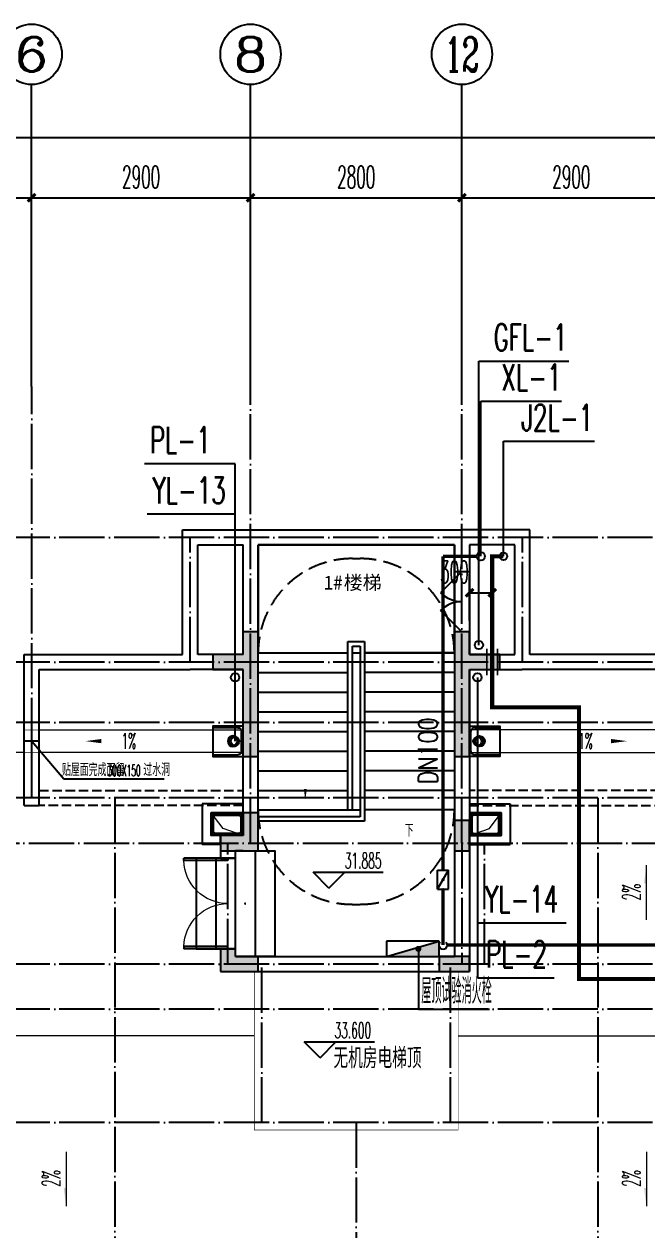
# Model space of a CAD drawing. Extents: x 27938 to 1507990, y 110129 to 923079.
# Drawn here: x 1013682 to 1021932, y 289993 to 305965 of the extents above; entities that cross this region are included whole.
import ezdxf
from ezdxf.enums import TextEntityAlignment as Align

# ---------------------------------------------------------------- set-up
doc = ezdxf.new("R2010")
doc.units = 0
doc.header["$LTSCALE"] = 1000
doc.header["$MEASUREMENT"] = 0
for name, pattern in [('__DASH', [0.35, 0.25, -0.1]), ('DASH', [0.35, 0.25, -0.1]), ('DOTE', [2.42, 2, -0.2, 0.02, -0.2])]:
    doc.linetypes.add(name, pattern=pattern)
for name, color, linetype in [('$RECOVER_210609100354-0', 7, 'Continuous'), ('AXIS', 3, 'Continuous'), ('AXIS_TEXT', 7, 'Continuous'), ('COLUMN', 9, 'Continuous'), ('DIM_ELEV', 3, 'Continuous'), ('DIM_LEAD', 3, 'Continuous'), ('DIM_SYMB', 3, 'Continuous'), ('DIM_不分区消火栓', 1, 'Continuous'), ('DIM_管井排水', 5, 'Continuous'), ('DIM_给水', 3, 'Continuous'), ('DIM_雨水', 4, 'Continuous'), ('DIM_餐饮排水', 31, 'Continuous'), ('DOOR_FIRE_TEXT', 7, 'Continuous'), ('DOTE', 1, 'Continuous'), ('EQUIP_消火栓', 7, 'Continuous'), ('LVTRY', 6, 'Continuous'), ('PIPE-不分区消火栓', 1, 'TG_X'), ('PIPE-给水中', 72, 'J2'), ('PUB_HATCH', 8, 'Continuous'), ('PUB_TEXT', 4, 'Continuous'), ('S-COLU-LINE1', 6, 'Continuous'), ('STAIR', 2, 'Continuous'), ('TEXT_不分区消火栓', 7, 'Continuous'), ('TWT_DIM', 3, 'Continuous'), ('VALVE_不分区消火栓', 7, 'Continuous'), ('VALVE_给水', 7, 'Continuous'), ('VPIPE-不分区消火栓', 1, 'Continuous'), ('VPIPE-管井排水', 210, 'GF'), ('VPIPE-给水中', 72, 'J2'), ('VPIPE-雨水', 4, 'Y'), ('VPIPE-餐饮排水', 41, 'P'), ('WALL', 9, 'Continuous'), ('WINDOW', 4, 'Continuous'), ('机电标识类', 1, 'Continuous'), ('污水', 3, 'Continuous'), ('管', 193, 'Continuous')]:
    doc.layers.add(name, color=color, linetype=linetype)
doc.layers.add('平面-排水沟', color=86, linetype='Continuous', lineweight=15)
doc.layers.add('立面-洞口示意', color=152, linetype='Continuous', lineweight=13)
doc.styles.add('_TCH_AXIS', font='COMPLEX', dxfattribs={"bigfont": 'GBCBIG'})
doc.styles.add('_TCH_DIM', font='SIMPLEX.shx', dxfattribs={"width": 0.7, "bigfont": 'GBCBIG.shx'})
doc.styles.add('_TCH_DIM_T3', font='SIMPLEX.shx', dxfattribs={"width": 0.494118, "bigfont": 'GBCBIG.shx'})
doc.styles.add('_TCH_WINDOW', font='SIMPLEX.shx', dxfattribs={"width": 0.7, "height": 3.5, "bigfont": 'GBCBIG.shx'})
doc.styles.add('_TWT_PIPEDN', font='SIMPLEX', dxfattribs={"width": 0.8, "height": 3.5, "bigfont": 'HZTXT'})
doc.styles.add('_TWT_SERIAL', font='SIMPLEX', dxfattribs={"width": 0.8, "height": 3.5, "bigfont": 'HZTXT'})
doc.styles.add('COMPLEX', font='COMPLEX')
doc.styles.get("Standard").update_dxf_attribs({"font": 'gbenor.shx', "bigfont": 'gbcbig.shx'})
doc.styles.add('TG_LINETYPE', font='SIMPLEX', dxfattribs={"width": 0.8, "height": 3, "bigfont": 'HZTXT'})
doc.styles.add('黑体', font='simhei.ttf')
doc.linetypes.add('GF', pattern='A,3,-0.2,["GF",Standard,S=0.25,R=0,X=-0.1,Y=-0.115],-0.35', length=3.55)
doc.linetypes.add('J2', pattern='A,3,-0.2,["J2",Standard,S=0.25,R=0,X=-0.1,Y=-0.115],-0.35', length=3.55)
doc.linetypes.add('P', pattern='A,3,-0.2,["P",Standard,S=0.25,R=0,X=-0.1,Y=-0.115],-0.2', length=3.4)
doc.linetypes.add('TG_X', pattern='A,2,-0.229,["X",TG_LINETYPE,S=0.1,R=0,X=-0.229,Y=-0.15],0', length=2.229)
doc.linetypes.add('Y', pattern='A,3,-0.2,["Y",Standard,S=0.25,R=0,X=-0.1,Y=-0.115],-0.2', length=3.4)
doc.dimstyles.new('_TCH_ARCH&&100', dxfattribs={"dimtxt": 297.5, "dimasz": 100, "dimexe": 250, "dimexo": 300, "dimgap": 126.25, "dimtad": 1, "dimdec": 0, "dimzin": 0, "dimdsep": 46, "dimtxsty": '_TCH_DIM_T3', "dimblk": 'ARCHTICK', "dimcen": 0.09, "dimclrt": 4, "dimazin": 2, "dimtfac": 1, "dimtdec": 0, "dimtix": 1, "dimtmove": 2, "dimatfit": 3, "dimfxl": 100, "dimtolj": 1, "dimtzin": 0, "dimarcsym": 0})
doc.dimstyles.new('_TWT_ARCH&&100', dxfattribs={"dimtxt": 297.5, "dimasz": 100, "dimexe": 250, "dimexo": 300, "dimgap": 126.25, "dimtad": 1, "dimdec": 0, "dimzin": 0, "dimdsep": 46, "dimtxsty": '_TCH_DIM_T3', "dimblk": 'ARCHTICK', "dimcen": 0.09, "dimclrt": 7, "dimazin": 2, "dimtfac": 1, "dimtdec": 0, "dimtix": 1, "dimtmove": 2, "dimatfit": 3, "dimfxl": 1, "dimtolj": 1, "dimtzin": 0, "dimarcsym": 0})

# ---------------------------------------------------------------- blocks, each defined once
blk = doc.blocks.new('GDGDGDSDA')
at = {"layer": 'DOTE', "color": 0, "linetype": 'DOTE', "ltscale": 0.3}
for p, q in [((427535, 370658), (427535, 376108)), ((430435, 370059), (430435, 376108)), ((433235, 370059), (433235, 376108)), ((471335, 374108), (417335, 374108)), ((429635, 372458), (429635, 374108)), ((434035, 372458), (434035, 374108)), ((471335, 372458), (417335, 372458)), ((471335, 371658), (417335, 371658)), ((471335, 370658), (417335, 370658)), ((428635, 370658), (428635, 359558)), ((435035, 370658), (435035, 359558)), ((417335, 370059), (471335, 370059)), ((430135, 368458), (430135, 370058)), ((433535, 368458), (433535, 370058)), ((471335, 368458), (417335, 368458)), ((430585, 366358), (430585, 368458)), ((433085, 366358), (433085, 368458)), ((471335, 367858), (417335, 367858)), ((471335, 366358), (417335, 366358)), ((431835, 366358), (431835, 359558))]:
    blk.add_line(p, q, dxfattribs=at)
blk = doc.blocks.new('A$C3EB2330C')
at = {"layer": '管'}
for p, q in [((0, 380), (330, 380)), ((380, 330), (380, 70)), ((330, 20), (0, 20))]:
    blk.add_line(p, q, dxfattribs=at)
blk.add_lwpolyline([(400, 400), (400, 0), (0, 0), (0, 400)], close=True, dxfattribs=at)
for centre, start, end in [((330, 330), 0, 90), ((330, 70), 270, 360)]:
    blk.add_arc(centre, 50, start, end, dxfattribs=at)
blk.add_ellipse((267, 200), major_axis=(-49.5, -49.5), ratio=1, start_param=-0.785398, end_param=5.497787, dxfattribs=at)
blk = doc.blocks.new('FGSDFHGFDADW')
at = {"layer": 'PUB_HATCH'}
for points in [[(546716, 297415), (546716, 296265), (546916, 296265), (546916, 297915), (546716, 297915), (546716, 297615), (546316, 297615), (546316, 297415)], [(549717, 297415), (550117, 297415), (550117, 297615), (549717, 297615), (549717, 297915), (549517, 297915), (549517, 296265), (549717, 296265)], [(546917, 295016), (546917, 295516), (546717, 295516), (546717, 295216), (546417, 295216), (546417, 295016)], [(549517, 295416), (549517, 295016), (549717, 295016), (549717, 295216), (549717, 295216), (549717, 295416)], [(546417, 293415), (546917, 293415), (546917, 293615), (546617, 293615), (546617, 293715), (546417, 293715)], [(549317, 293415), (549717, 293415), (549717, 293615), (549517, 293615), (549517, 293615), (549317, 293615)]]:
    blk.add_hatch(color=256, dxfattribs=at).paths.add_polyline_path(points)
at = {"layer": 'COLUMN', "color": 6}
for p, q in [((546916, 297915), (546716, 297915)), ((546716, 297915), (546716, 297615)), ((546916, 296265), (546916, 297915)), ((549717, 297915), (549517, 297915)), ((549517, 297915), (549517, 296265)), ((549717, 297615), (549717, 297915)), ((546716, 297615), (546316, 297615)), ((546316, 297615), (546316, 297415)), ((550117, 297615), (549717, 297615)), ((550117, 297415), (550117, 297615)), ((546316, 297415), (546716, 297415)), ((546716, 297415), (546716, 296265)), ((549717, 297415), (550117, 297415)), ((549717, 296265), (549717, 297415)), ((546716, 296265), (546916, 296265)), ((549517, 296265), (549717, 296265))]:
    blk.add_line(p, q, dxfattribs=at)
at = {"layer": 'S-COLU-LINE1'}
for p, q in [((546917, 295516), (546717, 295516)), ((546717, 295516), (546717, 295216)), ((546917, 295016), (546917, 295516)), ((549517, 295416), (549517, 295016)), ((549717, 295416), (549517, 295416)), ((549717, 295216), (549717, 295416)), ((546717, 295216), (546417, 295216)), ((546417, 295216), (546417, 295016)), ((549717, 295016), (549717, 295216)), ((549717, 295216), (549717, 295216)), ((546417, 295016), (546917, 295016)), ((549517, 295016), (549717, 295016)), ((549717, 295016), (549717, 295016)), ((546617, 293715), (546417, 293715)), ((546417, 293715), (546417, 293415)), ((546617, 293615), (546617, 293715)), ((546917, 293615), (546617, 293615)), ((546917, 293415), (546917, 293615)), ((549517, 293615), (549317, 293615)), ((549317, 293615), (549317, 293415)), ((549717, 293615), (549517, 293615)), ((549517, 293615), (549517, 293615)), ((549717, 293415), (549717, 293615)), ((546417, 293415), (546917, 293415)), ((549317, 293415), (549717, 293415))]:
    blk.add_line(p, q, dxfattribs=at)
blk = doc.blocks.new('GDGDGDGRGD')
at = {"linetype": '__DASH', "ltscale": 0.1}
blk.add_wipeout([(428917, 296115), (428717, 296115), (428717, 295815), (428917, 295815)], dxfattribs=at).dxf.layer = '污水'
at = {"layer": '机电标识类', "color": 250, "linetype": 'DASH', "ltscale": 400}
for p, q in [((428817, 295715), (428817, 296215)), ((428917, 295965), (428717, 295965))]:
    blk.add_line(p, q, dxfattribs=at)
at = {"layer": '污水', "linetype": '__DASH', "ltscale": 0.1, "const_width": 10}
blk.add_lwpolyline([(428917, 296115), (428717, 296115), (428717, 295815), (428917, 295815)], close=True, dxfattribs=at)
blk = doc.blocks.new('A$C1BAD4CCC')
at = {"layer": 'PUB_HATCH'}
blk.add_hatch(color=256, dxfattribs=at).paths.add_polyline_path([(15, -15), (15, -285), (155, -285), (155, -270), (50, -270), (30, -250), (30, -50), (50, -30), (370, -30), (390, -50), (390, -250), (370, -270), (265, -270), (265, -285), (405, -285), (405, -15)])
at = {"layer": 'LVTRY', "color": 1}
for p, q in [((155, -270), (155, -285)), ((265, -270), (265, -285))]:
    blk.add_line(p, q, dxfattribs=at)
for points in [[(420, 0), (0, 0), (0, -300), (420, -300)], [(405, -15), (15, -15), (15, -285), (405, -285)], [(50, -270), (370, -270), (390, -250), (390, -50), (370, -30), (50, -30), (30, -50), (30, -250), (50, -270)]]:
    blk.add_lwpolyline(points, close=True, dxfattribs=at)
at = {"layer": '立面-洞口示意'}
blk.add_lwpolyline([(420, 0), (156, -94), (0, -300)], dxfattribs=at)
blk = doc.blocks.new('$DorLib2D$00000116')
at = {"color": 0}
for p, q in [((-0.5, 0), (-0.146, 0.354)), ((0.5, 0), (0.146, 0.354))]:
    blk.add_line(p, q, dxfattribs=at)
for centre, start, end in [((-0.5, 0), 0, 45), ((0.5, 0), 135, 180)]:
    blk.add_arc(centre, 0.5, start, end, dxfattribs=at)
blk = doc.blocks.new('A$C0B0123C2')
blk.add_lwpolyline([(0, 800), (200, 800), (200, 0), (0, 0)], close=True)
at = {"layer": 'WINDOW'}
for p, q in [((0, 800), (0, 0)), ((200, 800), (200, 0))]:
    blk.add_line(p, q, dxfattribs=at)
at = {"layer": 'WINDOW', "xscale": -800, "yscale": -800, "zscale": -800, "rotation": 270.0000100699408}
blk.add_blockref('$DorLib2D$00000116', (100, 400), dxfattribs=at)
blk = doc.blocks.new('_ArchTick')
at = {"color": 0, "linetype": 'ByBlock', "const_width": 0.4}
blk.add_lwpolyline([(-0.5, -0.5), (0.5, 0.5)], dxfattribs=at)
blk = doc.blocks.new('*D534')
at = {"layer": 'Defpoints', "color": 0}
for p in [(1019883, 298433), (1019582, 297765), (1019883, 297765)]:
    blk.add_point(p, dxfattribs=at)
at = {"layer": 'TWT_DIM', "color": 0, "lineweight": -2}
for p, q in [((1019583, 298065), (1019583, 298683)), ((1019883, 298065), (1019884, 298683)), ((1019583, 298433), (1019883, 298433))]:
    blk.add_line(p, q, dxfattribs=at)
at = {"layer": 'TWT_DIM', "color": 0, "lineweight": -2, "xscale": 100, "yscale": 100, "zscale": 100}
for p, rotation in [((1019583, 298433), 179.9450372882304), ((1019883, 298433), 359.9450372882304)]:
    blk.add_blockref('_ArchTick', p, dxfattribs=dict(at, rotation=rotation))
at = {"layer": 'TWT_DIM', "color": 7, "insert": (1019382, 298708), "char_height": 297.5, "attachment_point": 5, "rotation": 359.945, "style": '_TCH_DIM_T3'}
blk.add_mtext('\\A1;300', dxfattribs=at)
blk = doc.blocks.new('*D678')
at = {"layer": 'AXIS', "color": 0, "lineweight": -2}
for p, q in [((1012082, 301465), (1012082, 303915)), ((1013782, 301465), (1013782, 303915)), ((1012082, 303665), (1013782, 303665))]:
    blk.add_line(p, q, dxfattribs=at)
at = {"layer": 'Defpoints', "color": 0}
for p in [(1013782, 303665), (1012082, 301165), (1013782, 301165)]:
    blk.add_point(p, dxfattribs=at)
at = {"layer": 'AXIS', "color": 0, "lineweight": -2, "xscale": 100, "yscale": 100, "zscale": 100, "rotation": 180}
blk.add_blockref('_ArchTick', (1012082, 303665), dxfattribs=at)
at = {"layer": 'AXIS', "color": 0, "lineweight": -2, "xscale": 100, "yscale": 100, "zscale": 100}
blk.add_blockref('_ArchTick', (1013782, 303665), dxfattribs=at)
at = {"layer": 'AXIS', "color": 4, "insert": (1012932, 303940), "char_height": 297.5, "attachment_point": 5, "style": '_TCH_DIM_T3'}
blk.add_mtext('\\A1;1700', dxfattribs=at)
blk = doc.blocks.new('*D679')
at = {"layer": 'AXIS', "color": 0, "lineweight": -2}
for p, q in [((1013782, 301465), (1013782, 303915)), ((1016682, 301465), (1016682, 303915)), ((1013782, 303665), (1016682, 303665))]:
    blk.add_line(p, q, dxfattribs=at)
at = {"layer": 'Defpoints', "color": 0}
for p in [(1016682, 303665), (1013782, 301165), (1016682, 301165)]:
    blk.add_point(p, dxfattribs=at)
at = {"layer": 'AXIS', "color": 0, "lineweight": -2, "xscale": 100, "yscale": 100, "zscale": 100, "rotation": 180}
blk.add_blockref('_ArchTick', (1013782, 303665), dxfattribs=at)
at = {"layer": 'AXIS', "color": 0, "lineweight": -2, "xscale": 100, "yscale": 100, "zscale": 100}
blk.add_blockref('_ArchTick', (1016682, 303665), dxfattribs=at)
at = {"layer": 'AXIS', "color": 4, "insert": (1015232, 303940), "char_height": 297.5, "attachment_point": 5, "style": '_TCH_DIM_T3'}
blk.add_mtext('\\A1;2900', dxfattribs=at)
blk = doc.blocks.new('*D680')
at = {"layer": 'AXIS', "color": 0, "lineweight": -2}
for p, q in [((1016682, 301465), (1016682, 303915)), ((1019482, 301465), (1019482, 303915)), ((1016682, 303665), (1019482, 303665))]:
    blk.add_line(p, q, dxfattribs=at)
at = {"layer": 'Defpoints', "color": 0}
for p in [(1019482, 303665), (1016682, 301165), (1019482, 301165)]:
    blk.add_point(p, dxfattribs=at)
at = {"layer": 'AXIS', "color": 0, "lineweight": -2, "xscale": 100, "yscale": 100, "zscale": 100, "rotation": 180}
blk.add_blockref('_ArchTick', (1016682, 303665), dxfattribs=at)
at = {"layer": 'AXIS', "color": 0, "lineweight": -2, "xscale": 100, "yscale": 100, "zscale": 100}
blk.add_blockref('_ArchTick', (1019482, 303665), dxfattribs=at)
at = {"layer": 'AXIS', "color": 4, "insert": (1018082, 303940), "char_height": 297.5, "attachment_point": 5, "style": '_TCH_DIM_T3'}
blk.add_mtext('\\A1;2800', dxfattribs=at)
blk = doc.blocks.new('*D681')
at = {"layer": 'AXIS', "color": 0, "lineweight": -2}
for p, q in [((1019482, 301465), (1019482, 303915)), ((1022382, 301465), (1022382, 303915)), ((1019482, 303665), (1022382, 303665))]:
    blk.add_line(p, q, dxfattribs=at)
at = {"layer": 'Defpoints', "color": 0}
for p in [(1022382, 303665), (1019482, 301165), (1022382, 301165)]:
    blk.add_point(p, dxfattribs=at)
at = {"layer": 'AXIS', "color": 0, "lineweight": -2, "xscale": 100, "yscale": 100, "zscale": 100, "rotation": 180}
blk.add_blockref('_ArchTick', (1019482, 303665), dxfattribs=at)
at = {"layer": 'AXIS', "color": 0, "lineweight": -2, "xscale": 100, "yscale": 100, "zscale": 100}
blk.add_blockref('_ArchTick', (1022382, 303665), dxfattribs=at)
at = {"layer": 'AXIS', "color": 4, "insert": (1020932, 303940), "char_height": 297.5, "attachment_point": 5, "style": '_TCH_DIM_T3'}
blk.add_mtext('\\A1;2900', dxfattribs=at)
blk = doc.blocks.new('*D686')
at = {"layer": 'AXIS', "color": 0, "lineweight": -2}
for p, q in [((1004882, 301465), (1004882, 304715)), ((1056282, 301465), (1056282, 304715)), ((1004882, 304465), (1056282, 304465))]:
    blk.add_line(p, q, dxfattribs=at)
at = {"layer": 'Defpoints', "color": 0}
for p in [(1056282, 304465), (1004882, 301165), (1056282, 301165)]:
    blk.add_point(p, dxfattribs=at)
at = {"layer": 'AXIS', "color": 0, "lineweight": -2, "xscale": 100, "yscale": 100, "zscale": 100, "rotation": 180}
blk.add_blockref('_ArchTick', (1004882, 304465), dxfattribs=at)
at = {"layer": 'AXIS', "color": 0, "lineweight": -2, "xscale": 100, "yscale": 100, "zscale": 100}
blk.add_blockref('_ArchTick', (1056282, 304465), dxfattribs=at)
at = {"layer": 'AXIS', "color": 4, "insert": (1030582, 304740), "char_height": 297.5, "attachment_point": 5, "style": '_TCH_DIM_T3'}
blk.add_mtext('\\A1;51400', dxfattribs=at)
blk = doc.blocks.new('_AXISO')
blk.add_circle((0, 0), 0.5)
at = {"layer": 'AXIS_TEXT', "style": 'COMPLEX', "width": 1.041667}
blk.add_attdef('A', text='', height=0.56, dxfattribs=at).set_placement((-0.25, -0.28), (0.25, -0.28), align=Align.FIT)
blk = doc.blocks.new('$DorLib2D$00000002')
for p, q in [((-0.5, 0), (-0.5, 0.4875)), ((-0.475, 0.4875), (-0.5, 0.4875)), ((-0.475, 0), (-0.475, 0.4875)), ((0.475, 0), (0.475, 0.4875)), ((0.475, 0.4875), (0.5, 0.4875)), ((0.5, 0), (0.5, 0.4875)), ((-0.5, 0), (-0.475, 0)), ((0.5, 0), (0.475, 0))]:
    blk.add_line(p, q)
at = {"lineweight": 13}
for centre, start, end in [((-0.4875, 0), 0, 88.53072), ((0.4875, 0), 91.46928, 180)]:
    blk.add_arc(centre, 0.4875, start, end, dxfattribs=at)
blk = doc.blocks.new('$VALVE$00000553')
at = {"const_width": 30}
for points in [[(0, 100), (-250, 100), (-250, 100)], [(0, 100), (0, 175)], [(0, 100), (250, 100), (250, 100)], [(-250, -100), (-250, -100), (0, -100)], [(250, -100), (250, -100), (0, -100)], [(0, -175), (0, -100)]]:
    blk.add_lwpolyline(points, dxfattribs=at)
blk = doc.blocks.new('$VALVE$00000316')
for p, q in [((-125, 72), (125, -72)), ((-125, 72), (-125, -72)), ((-125, 72), (125, 72)), ((125, 72), (125, -72)), ((-125, -72), (125, -72))]:
    blk.add_line(p, q)
at = {"const_width": 21.1}
blk.add_lwpolyline([(-11, 0, 1), (11, 0, 1)], format="xyb", close=True, dxfattribs=at)
for p in [(-125, 0), (125, 0)]:
    blk.add_point(p)
at = {"color": 7, "flags": 9}
for tag in ['XSIZE', 'YSIZE']:
    blk.add_attdef(tag, (0, 0), '', height=0.5, dxfattribs=at)
blk = doc.blocks.new('$TwtSys$00000434')
for p, q in [((-0.5, 0.5), (-0.5, -0.5)), ((-0.5, -0.5), (0.5, 0.5)), ((0.5, 0.5), (-0.5, 0.5)), ((0.5, -0.5), (0.5, 0.5)), ((-0.5, -0.5), (0.5, -0.5))]:
    blk.add_line(p, q)
blk.add_solid([(0.5, -0.5), (0.5, 0.5), (-0.5, -0.5)])

msp = doc.modelspace()

# ---------------------------------------------------------------- hatches: boundary and pattern name
at = {"layer": 'PIPE-给水中'}
for points in [[(1019883.2, 298915.4), (1019855.7, 298915.4), (1019855.8, 298942.9)], [(1019883.2, 298915.4), (1019883.2, 298942.9), (1019855.8, 298942.9)], [(1021032.2, 296915.4), (1021032.2, 296942.9), (1021059.7, 296942.9)], [(1021032.2, 296915.4), (1021059.7, 296915.4), (1021059.7, 296942.9)], [(1019882.4, 296915.4), (1019854.9, 296915.4), (1019854.9, 296887.9)], [(1019882.4, 296915.4), (1019882.4, 296887.9), (1019854.9, 296887.9)], [(1021032.2, 293315.4), (1021032.2, 293287.9), (1021004.7, 293287.9)], [(1021032.2, 293315.4), (1021004.7, 293315.4), (1021004.7, 293287.9)]]:
    msp.add_hatch(color=256, dxfattribs=at).paths.add_polyline_path(points)
at = {"layer": '平面-排水沟'}
for points in [[(1021925.8, 294822.1), (1021925.8, 294582.1), (1021893.8, 294582.1)], [(1014238.7, 290308.6), (1014238.7, 290548.6), (1014206.7, 290548.6)], [(1021925.8, 290308.6), (1021925.8, 290548.6), (1021893.8, 290548.6)]]:
    msp.add_hatch(color=8, dxfattribs=at).paths.add_polyline_path(points)

# ---------------------------------------------------------------- linework, layer by layer
at = {"layer": '$RECOVER_210609100354-0', "color": 8, "const_width": 8}
msp.add_lwpolyline([(1016732.2, 293415.3), (1016732.2, 291315.3), (1019432.2, 291315.3), (1019432.2, 293415.3)], dxfattribs=at)
at = {"layer": 'AXIS', "color": 8}
for p, q in [((1013782.2, 301165.4), (1013782.2, 305165.4)), ((1016682.2, 301165.4), (1016682.2, 305165.4)), ((1019482.2, 301165.4), (1019482.2, 305165.4))]:
    msp.add_line(p, q, dxfattribs=at)
at = {"layer": 'DIM_ELEV', "color": 8}
for p, q in [((1017719.4, 294521.5), (1017509.4, 294731.5)), ((1017509.4, 294731.5), (1018440.3, 294731.5)), ((1017719.4, 294521.5), (1017929.4, 294731.5)), ((1017602.4, 292272.5), (1017392.4, 292482.5)), ((1017392.4, 292482.5), (1018323.3, 292482.5)), ((1017602.4, 292272.5), (1017812.4, 292482.5))]:
    msp.add_line(p, q, dxfattribs=at)
at = {"layer": 'DIM_LEAD', "color": 8}
msp.add_line((1014208.6, 295969), (1015537.9, 295969), dxfattribs=at)
at = {"layer": 'DIM_SYMB', "color": 8}
msp.add_lwpolyline([(1018757.2, 295425.4, 0, 0, 0), (1018757.2, 298350.4, 0, 0, 0), (1017407.2, 298350.4, 0, 0, 0), (1017407.2, 295685.4, 0, 40, 0), (1017407.2, 295835.4, 0, 0, 0)], format="xyseb", dxfattribs=at)
at = {"layer": 'DIM_不分区消火栓'}
for p, q in [((1019732.2, 298915.4), (1019732.2, 300970.2)), ((1019732.2, 300970.2), (1020799.4, 300970.2)), ((1018905.1, 293715.4), (1018905.1, 292917.7)), ((1018905.1, 292917.7), (1019847.1, 292917.7))]:
    msp.add_line(p, q, dxfattribs=at)
at = {"layer": 'DIM_不分区消火栓', "const_width": 40}
msp.add_lwpolyline([(1018905.1, 293735.4, 1), (1018905.1, 293695.4, 1)], format="xyb", close=True, dxfattribs=at)
at = {"layer": 'DIM_管井排水'}
for p, q in [((1019707.2, 297740.4), (1019707.2, 301502.1)), ((1019707.2, 301502.1), (1020898.9, 301502.1))]:
    msp.add_line(p, q, dxfattribs=at)
at = {"layer": 'DIM_给水'}
for p, q in [((1020032.2, 298915.4), (1020032.2, 300438.7)), ((1020032.2, 300438.7), (1021236.2, 300438.7))]:
    msp.add_line(p, q, dxfattribs=at)
at = {"layer": 'DIM_雨水'}
for p, q in [((1016477.2, 299474.6), (1015313.2, 299474.6)), ((1016477.2, 296465.4), (1016477.2, 299474.6)), ((1019687.2, 296465.4), (1019687.2, 294058.4)), ((1019687.2, 294058.4), (1020861.3, 294058.4))]:
    msp.add_line(p, q, dxfattribs=at)
at = {"layer": 'DIM_餐饮排水'}
for p, q in [((1016477.1, 300139.9), (1015276.9, 300139.9)), ((1016477.1, 297310.4), (1016477.1, 300139.9)), ((1019687.4, 297310.4), (1019687.4, 293329.9)), ((1019687.4, 293329.9), (1020703.9, 293329.9))]:
    msp.add_line(p, q, dxfattribs=at)
at = {"layer": 'DOTE', "color": 169, "linetype": 'DOTE', "ltscale": 0.3}
msp.add_line((1019482.2, 295115.6), (1019482.2, 293515.4), dxfattribs=at)
at = {"layer": 'PIPE-不分区消火栓', "ltscale": 0.5, "const_width": 45}
for points in [[(1019232.2, 298915.4), (1019677.2, 298915.4)], [(1019232.2, 294757.4), (1019232.2, 298915.4)], [(1019232.2, 293765.4), (1019232.2, 294507.7)], [(1019287.2, 293765.4), (1035508, 293765.4)]]:
    msp.add_lwpolyline(points, dxfattribs=at)
at = {"layer": 'PIPE-不分区消火栓'}
msp.add_arc((1019232.2, 293765.4), 55, 135, 45, dxfattribs=at)
at = {"layer": 'PIPE-给水中', "ltscale": 0.5, "const_width": 55}
for points in [[(1019883.2, 298915.4), (1019882.4, 296915.4)], [(1020032.2, 298915.4), (1019883.2, 298915.4)], [(1019882.4, 296915.4), (1021032.2, 296915.4)], [(1021032.2, 293315.4), (1021032.2, 296915.4)], [(1021032.2, 293315.4), (1028382.3, 293315.4)]]:
    msp.add_lwpolyline(points, dxfattribs=at)
at = {"layer": 'STAIR', "color": 8}
for p, q in [((1019382.2, 299065.4), (1016782.2, 299065.4)), ((1016782.2, 299065.4), (1016782.2, 297635.4)), ((1019382.2, 297635.4), (1019382.2, 299065.4)), ((1017972.2, 295555.4), (1017972.2, 297785.4)), ((1017972.2, 297785.4), (1018192.2, 297785.4)), ((1018192.2, 297785.4), (1018192.2, 295405.4)), ((1016782.2, 295555.4), (1016782.2, 297635.4)), ((1016782.2, 297635.4), (1017972.2, 297635.4)), ((1016782.2, 297635.4), (1017972.2, 297635.4)), ((1018032.2, 295555.4), (1018032.2, 297725.4)), ((1018032.2, 297725.4), (1018132.2, 297725.4)), ((1018032.2, 295555.4), (1018032.2, 297635.4)), ((1018032.2, 297635.4), (1018132.2, 297635.4)), ((1018132.2, 297725.4), (1018132.2, 295465.4)), ((1018132.2, 297635.4), (1018132.2, 295555.4)), ((1019382.2, 297635.4), (1018192.2, 297635.4)), ((1018192.2, 297635.4), (1019382.2, 297635.4)), ((1019382.2, 297635.4), (1019382.2, 295555.4)), ((1016782.2, 297375.4), (1017972.2, 297375.4)), ((1019382.2, 297375.4), (1018192.2, 297375.4)), ((1016782.2, 297115.4), (1017972.2, 297115.4)), ((1019382.2, 297115.4), (1018192.2, 297115.4)), ((1016782.2, 296855.4), (1017972.2, 296855.4)), ((1019382.2, 296855.4), (1018192.2, 296855.4)), ((1016782.2, 296595.4), (1017972.2, 296595.4)), ((1019382.2, 296595.4), (1018192.2, 296595.4)), ((1016782.2, 296335.4), (1017972.2, 296335.4)), ((1019382.2, 296335.4), (1018192.2, 296335.4)), ((1016782.2, 296075.4), (1017972.2, 296075.4)), ((1019382.2, 296075.4), (1018192.2, 296075.4)), ((1016782.2, 295815.4), (1017972.2, 295815.4)), ((1019382.2, 295815.4), (1018192.2, 295815.4)), ((1016782.2, 295555.4), (1017972.2, 295555.4)), ((1017972.2, 295555.4), (1018032.2, 295555.4)), ((1017972.2, 295555.4), (1018032.2, 295555.4)), ((1018032.2, 295555.4), (1018132.2, 295555.4)), ((1019382.2, 295555.4), (1018192.2, 295555.4)), ((1018132.2, 295465.4), (1016782.2, 295465.4)), ((1016782.2, 295405.4), (1016782.2, 295465.4)), ((1018192.2, 295405.4), (1016782.2, 295405.4)), ((1016482.2, 293715.4), (1016482.2, 294915.4))]:
    msp.add_line(p, q, dxfattribs=at)
at = {"layer": 'STAIR', "color": 8, "linetype": 'DASH'}
for points in [[(1016782.2, 297635.4, -0.4142136), (1018032.2, 298885.4), (1018132.2, 298885.4, -0.4142136), (1019382.2, 297635.4)], [(1016782.2, 295555.4, 0.4142136), (1018032.2, 294305.4), (1018132.2, 294305.4, 0.4142136), (1019382.2, 295555.4)]]:
    msp.add_lwpolyline(points, format="xyb", dxfattribs=at)
at = {"layer": 'STAIR', "color": 8}
for points in [[(1016482.2, 295015.4), (1016742.2, 295015.4), (1016742.2, 293615.4), (1016482.2, 293615.4)], [(1016742.2, 295015.4), (1017002.2, 295015.4), (1017002.2, 293615.4), (1016742.2, 293615.4)], [(1016222.2, 294915.4), (1015962.2, 294915.4), (1015962.2, 293715.4), (1016222.2, 293715.4)], [(1016482.2, 294915.4), (1016222.2, 294915.4), (1016222.2, 293715.4), (1016482.2, 293715.4)]]:
    msp.add_lwpolyline(points, dxfattribs=at)
at = {"layer": 'VPIPE-不分区消火栓'}
msp.add_circle((1019732.2, 298915.4), 55, dxfattribs=at)
at = {"layer": 'VPIPE-管井排水'}
msp.add_circle((1019707.2, 297740.4), 55, dxfattribs=at)
at = {"layer": 'VPIPE-给水中'}
msp.add_circle((1020032.2, 298915.4), 50, dxfattribs=at)
at = {"layer": 'VPIPE-雨水', "color": 8}
for centre in [(1016449.7, 296465.4), (1019714.8, 296465.4)]:
    msp.add_circle(centre, 55, dxfattribs=at)
at = {"layer": 'VPIPE-雨水'}
for centre in [(1016477.2, 296465.4), (1019687.2, 296465.4)]:
    msp.add_circle(centre, 55, dxfattribs=at)
at = {"layer": 'VPIPE-餐饮排水'}
for centre in [(1016477.1, 297310.4), (1019687.4, 297310.4)]:
    msp.add_circle(centre, 55, dxfattribs=at)
at = {"layer": 'WALL', "color": 8}
for p, q in [((1015782.2, 299265.4), (1016682.2, 299265.4)), ((1015782.2, 297615.4), (1015782.2, 299265.4)), ((1016682.2, 299265.4), (1019482.2, 299265.4)), ((1020382.2, 299265.4), (1019482.2, 299265.4)), ((1020382.2, 297615.4), (1020382.2, 299265.4)), ((1015982.2, 299065.4), (1016582.2, 299065.4)), ((1015982.2, 297615.4), (1015982.2, 299065.4)), ((1016582.2, 297615.4), (1016582.2, 299065.4)), ((1016782.2, 299065.4), (1019382.2, 299065.4)), ((1016782.2, 297515.4), (1016782.2, 299065.4)), ((1019382.2, 299065.4), (1019382.2, 297515.4)), ((1020182.2, 299065.4), (1019582.2, 299065.4)), ((1019582.2, 299065.4), (1019582.2, 297615.4)), ((1020182.2, 297615.4), (1020182.2, 299065.4)), ((1013682.2, 297615.4), (1015782.2, 297615.4)), ((1016582.2, 297615.4), (1015982.2, 297615.4)), ((1019582.2, 297615.4), (1020182.2, 297615.4)), ((1022482.2, 297615.4), (1020382.2, 297615.4)), ((1013882.2, 297415.4), (1015882.2, 297415.4)), ((1016582.2, 297415.4), (1015882.2, 297415.4)), ((1016582.2, 295215.4), (1016582.2, 297415.4)), ((1016782.2, 295115.4), (1016782.2, 297515.4)), ((1019382.2, 297515.4), (1019382.2, 293615.4)), ((1019582.2, 297415.4), (1020282.2, 297415.4)), ((1019582.2, 297415.4), (1019582.2, 293415.4)), ((1022282.2, 297415.4), (1020282.2, 297415.4)), ((1013682.2, 295615.4), (1013882.2, 295615.4)), ((1016042.2, 295635.9), (1016042.2, 295096.1)), ((1016582.2, 295635.9), (1016042.2, 295635.9)), ((1016162.2, 295515.9), (1016162.2, 295215.9)), ((1016582.2, 295515.9), (1016162.2, 295515.9)), ((1016582.2, 295515.9), (1016582.2, 295635.9)), ((1019582.2, 295635.9), (1020122.2, 295635.9)), ((1019582.2, 295635.9), (1019582.2, 295515.9)), ((1019582.2, 295515.9), (1020002.2, 295515.9)), ((1020002.2, 295515.9), (1020002.2, 295215.9)), ((1020122.2, 295635.9), (1020122.2, 295096)), ((1016282.4, 295215.6), (1016162.2, 295215.9)), ((1016282.2, 295095.6), (1016282.4, 295215.6)), ((1016282.2, 295215.4), (1016282.2, 294915.4)), ((1016582.2, 295215.4), (1016282.2, 295215.4)), ((1019582.2, 295215.6), (1020002.2, 295215.9)), ((1019582.2, 295215.6), (1019582.3, 295095.6)), ((1016282.2, 295095.6), (1016042.2, 295096.1)), ((1016482.2, 294915.4), (1016482.2, 295015.4)), ((1016582.2, 295015.4), (1016482.2, 295015.4)), ((1016582.2, 295015.4), (1016582.2, 295015.4)), ((1016582.2, 295015.4), (1016782.2, 295015.4)), ((1016782.2, 295015.4), (1016782.2, 295115.4)), ((1019582.3, 295095.6), (1020122.2, 295096)), ((1016282.2, 294915.4), (1016482.2, 294915.4)), ((1016482.2, 293715.4), (1016282.2, 293715.4)), ((1016282.2, 293715.4), (1016282.2, 293415.4)), ((1016482.2, 293615.4), (1016482.2, 293715.4)), ((1016482.2, 293615.4), (1019382.2, 293615.4)), ((1016282.2, 293415.4), (1019582.2, 293415.4))]:
    msp.add_line(p, q, dxfattribs=at)
at = {"layer": 'WINDOW', "color": 8, "linetype": 'DASH', "ltscale": 0.5}
for p, q in [((1013882.2, 295815.4), (1016582.2, 295815.4)), ((1022282.2, 295815.4), (1019582.2, 295815.4)), ((1016582.2, 295615.4), (1013882.2, 295615.4)), ((1019582.2, 295615.4), (1022282.2, 295615.4))]:
    msp.add_line(p, q, dxfattribs=at)
at = {"layer": '平面-排水沟', "color": 8}
for p, q in [((1013882.2, 296615.4), (1016582.2, 296615.4)), ((1022282.2, 296615.4), (1019582.2, 296615.4)), ((1016582.2, 296315.4), (1007482.2, 296315.4)), ((1019582.2, 296315.4), (1028682.2, 296315.4)), ((1016732.2, 292565.4), (1005682.2, 292565.4)), ((1019432.2, 292565.4), (1028982.3, 292565.4))]:
    msp.add_line(p, q, dxfattribs=at)
for points in [[(1014903.7, 296467.5, 0, 0, 0), (1014495.9, 296467.5, 0, 56, 0), (1014705.9, 296467.5, 0, 0, 0)], [(1021260.8, 296467.5, 0, 0, 0), (1021668.6, 296467.5, 0, 56, 0), (1021458.6, 296467.5, 0, 0, 0)]]:
    msp.add_lwpolyline(points, format="xyseb", dxfattribs=at)
for points in [[(1021925.8, 294102.1), (1021925.8, 294822.1)], [(1014238.7, 291028.7), (1014238.7, 290308.6)], [(1021925.8, 291028.6), (1021925.8, 290308.6)]]:
    msp.add_lwpolyline(points, dxfattribs=at)

# ---------------------------------------------------------------- block references
at = {"ltscale": 0.5}
msp.add_blockref('A$C0B0123C2', (1019382.4, 297915.4), dxfattribs=at)
at = {"color": 8}
msp.add_blockref('FGSDFHGFDADW', (469865.7, 0), dxfattribs=at)
at = {"color": 8, "xscale": -1, "rotation": 180}
msp.add_blockref('A$C1BAD4CCC', (1016162.2, 295215.9), dxfattribs=at)
at = {"color": 8, "rotation": 180.0000011675327}
msp.add_blockref('A$C1BAD4CCC', (1020002.2, 295215.9), dxfattribs=at)
at = {"layer": 'AXIS', "color": 8}
ref = msp.add_blockref('_AXISO', (1013782.2, 305565.4), dxfattribs=dict(at, xscale=800, yscale=800, zscale=800))
ref.add_attrib('A', '6', dxfattribs={"layer": 'AXIS_TEXT', "color": 8, "ltscale": 0.5, "height": 452.5, "style": '_TCH_AXIS', "width": 1.5}).set_placement((1013556, 305339.1), (1014008.5, 305339.1), align=Align.FIT)
ref = msp.add_blockref('_AXISO', (1016682.2, 305565.4), dxfattribs=dict(at, xscale=800, yscale=800, zscale=800))
ref.add_attrib('A', '8', dxfattribs={"layer": 'AXIS_TEXT', "color": 8, "ltscale": 0.5, "height": 452.5, "style": '_TCH_AXIS', "width": 1.5}).set_placement((1016456, 305339.1), (1016908.5, 305339.1), align=Align.FIT)
ref = msp.add_blockref('_AXISO', (1019482.2, 305565.4), dxfattribs=dict(at, xscale=800, yscale=800, zscale=800))
ref.add_attrib('A', '12', dxfattribs={"layer": 'AXIS_TEXT', "color": 8, "ltscale": 0.5, "height": 452.55, "style": '_TCH_AXIS', "width": 0.724138}).set_placement((1019256, 305339.1), (1019708.5, 305339.1), align=Align.FIT)
at = {"layer": 'DOTE', "color": 169}
msp.add_blockref('GDGDGDSDA', (586247.4, -74943), dxfattribs=at)
at = {"layer": 'EQUIP_消火栓', "xscale": 700, "yscale": 200, "zscale": 700}
msp.add_blockref('$TwtSys$00000434', (1018832.2, 293715.4), dxfattribs=at)
at = {"layer": 'VALVE_不分区消火栓', "rotation": 89.99999999403057}
msp.add_blockref('$VALVE$00000316', (1019232.2, 294632.5), dxfattribs=at)
at = {"layer": 'VALVE_给水', "xscale": -0.7, "yscale": 0.7, "zscale": 0.7, "rotation": 269.9759752832327}
msp.add_blockref('$VALVE$00000553', (1019882.7, 297515.4), dxfattribs=at)
at = {"layer": 'WINDOW', "color": 8}
ref = msp.add_blockref('$DorLib2D$00000002', (1016382.2, 294315.4), dxfattribs=dict(at, xscale=-1200, yscale=1200, zscale=-1200, rotation=90.00000000947153))
ref.add_attrib('A', 'GM1222', (1016614.1, 294307.3), dxfattribs={"layer": 'DOOR_FIRE_TEXT', "color": 8, "ltscale": 0.5, "height": 5.95, "rotation": 90, "style": '_TCH_WINDOW', "width": 0.494118})
at = {"layer": '管', "color": 8, "xscale": -1, "rotation": 180}
msp.add_blockref('A$C3EB2330C', (1016182.2, 296665.4), dxfattribs=at)
at = {"layer": '管', "color": 8, "rotation": 180}
msp.add_blockref('A$C3EB2330C', (1019982.2, 296665.4), dxfattribs=at)

# ---------------------------------------------------------------- texts
at = {"layer": 'DIM_ELEV', "color": 7, "style": '_TCH_DIM', "width": 0.494118}
for s, p in [('31.885', (1017929.3, 294780.5)), ('33.600', (1017792.7, 292531.5))]:
    msp.add_text(s, height=208.25, dxfattribs=at).set_placement(p)
at = {"layer": 'DIM_LEAD', "color": 7, "style": '_TCH_DIM'}
for s, height, width, p in [('贴屋面完成面留', 168.79, 0.7, (1014183.7, 296004)), ('300X150', 148.75, 0.494118, (1014785.8, 296004)), ('过水洞', 168.79, 0.7, (1015261.8, 296004))]:
    msp.add_text(s, height=height, dxfattribs=dict(at, width=width)).set_placement(p)
at = {"layer": 'DIM_SYMB', "color": 7, "style": '_TCH_DIM', "width": 0.7}
msp.add_text('下', height=168.8, dxfattribs=at).set_placement((1018724, 295200.3))
at = {"layer": 'DIM_不分区消火栓', "color": 7}
for s, height, style, width, p in [('XL-1', 350, '_TWT_SERIAL', 0.64, (1020004.1, 301110.2)), ('屋顶试验消火栓', 337.59, '_TCH_DIM_T3', 0.494118, (1018943.7, 292987.7))]:
    msp.add_text(s, height=height, dxfattribs=dict(at, style=style, width=width)).set_placement(p)
at = {"layer": 'DIM_管井排水', "color": 7, "style": '_TWT_SERIAL', "width": 0.64}
msp.add_text('GFL-1', height=350, dxfattribs=at).set_placement((1019900.9, 301642.1))
at = {"layer": 'DIM_给水', "color": 7, "style": '_TWT_SERIAL', "width": 0.64}
msp.add_text('J2L-1', height=350, dxfattribs=at).set_placement((1020270.2, 300578.7))
at = {"layer": 'DIM_雨水', "color": 7, "style": '_TWT_SERIAL', "width": 0.64}
for s, p in [('YL-13', (1015383.2, 299614.6)), ('YL-14', (1019788.7, 294198.4))]:
    msp.add_text(s, height=350, dxfattribs=at).set_placement(p)
at = {"layer": 'DIM_餐饮排水', "color": 7, "style": '_TWT_SERIAL', "width": 0.64}
for s, p in [('PL-1', (1015346.9, 300279.9)), ('PL-2', (1019801.9, 293469.9))]:
    msp.add_text(s, height=350, dxfattribs=at).set_placement(p)
at = {"layer": 'PUB_TEXT', "color": 8, "style": '黑体'}
for s, p in [('楼梯', (1017916.9, 298475.4)), ('1#', (1017652.3, 298475.4))]:
    msp.add_text(s, height=184.01, dxfattribs=at).set_placement(p)
at = {"layer": 'PUB_TEXT', "color": 8}
msp.add_text('无机房电梯顶', height=270.07, dxfattribs=at).set_placement((1017780.4, 292133.2))
at = {"layer": 'TEXT_不分区消火栓', "style": '_TWT_PIPEDN', "width": 0.8}
msp.add_text('DN100', height=250, rotation=90, dxfattribs=at).set_placement((1019157.2, 295897.5))
at = {"layer": '平面-排水沟', "color": 7, "style": '_TCH_DIM', "width": 0.494118}
for p in [(1014973.8, 296363.4), (1021024.1, 296363.4)]:
    msp.add_text('1%', height=208.25, dxfattribs=at).set_placement(p)
for rotation, p in [(90.0006, (1021845.7, 294355.7)), (90.00061, (1014158.6, 290562.3)), (89.99939, (1021845.7, 290562.2))]:
    msp.add_text('2%', height=238, rotation=rotation, dxfattribs=at).set_placement(p)

# ---------------------------------------------------------------- dimensions: what is measured, and where the dimension line sits
at = {"layer": 'AXIS', "color": 8}
for p1, p2, distance, picture, middle in [((1004882.2, 301165.4), (1056282.2, 301165.4), 3300, '*D686', (1030582.2, 304740.4)), ((1012082.2, 301165.4), (1013782.2, 301165.4), 2500, '*D678', (1012932.2, 303940.4)), ((1013782.2, 301165.4), (1016682.2, 301165.4), 2500, '*D679', (1015232.2, 303940.4)), ((1016682.2, 301165.4), (1019482.2, 301165.4), 2500, '*D680', (1018082.2, 303940.4)), ((1019482.2, 301165.4), (1022382.2, 301165.4), 2500, '*D681', (1020932.2, 303940.4))]:
    dim = msp.add_aligned_dim(p1=p1, p2=p2, distance=distance, dimstyle='_TCH_ARCH&&100', dxfattribs=at)
    dim.commit()
    dim.dimension.update_dxf_attribs({"geometry": picture, "text_midpoint": middle})
at = {"layer": 'TWT_DIM'}
dim = msp.add_linear_dim(base=(1019883.3, 298432.9), p1=(1019582.4, 297765.4), p2=(1019882.7, 297765.1), angle=359.94504, dimstyle='_TWT_ARCH&&100', dxfattribs=at)
dim.commit()
dim.dimension.update_dxf_attribs({"geometry": '*D534', "text_midpoint": (1019382.2, 298707.6), "dimtype": 129})

# ---------------------------------------------------------------- next in the draw order: block references
at = {"color": 8}
msp.add_blockref('GDGDGDGRGD', (584965.4, 500), dxfattribs=at)

# ---------------------------------------------------------------- next in the draw order: linework, layer by layer
at = {"layer": 'DIM_LEAD', "color": 8}
msp.add_line((1013784.3, 296465.4), (1014208.6, 295969), dxfattribs=at)
msp.add_line((1013784.3, 296465.4), (1014208.6, 295969), dxfattribs=at)
at = {"layer": 'DIM_LEAD', "color": 8, "const_width": 20}
msp.add_lwpolyline([(1013777.8, 296473, 1), (1013790.8, 296457.8, 1)], format="xyb", close=True, dxfattribs=at)
msp.add_lwpolyline([(1013777.8, 296473, 1), (1013790.8, 296457.8, 1)], format="xyb", close=True, dxfattribs=at)
at = {"layer": 'WALL', "color": 8}
for p, q in [((1013682.2, 295615.4), (1013682.2, 297615.4)), ((1013882.2, 295615.4), (1013882.2, 297415.4))]:
    msp.add_line(p, q, dxfattribs=at)

doc.saveas('drawing.dxf')
